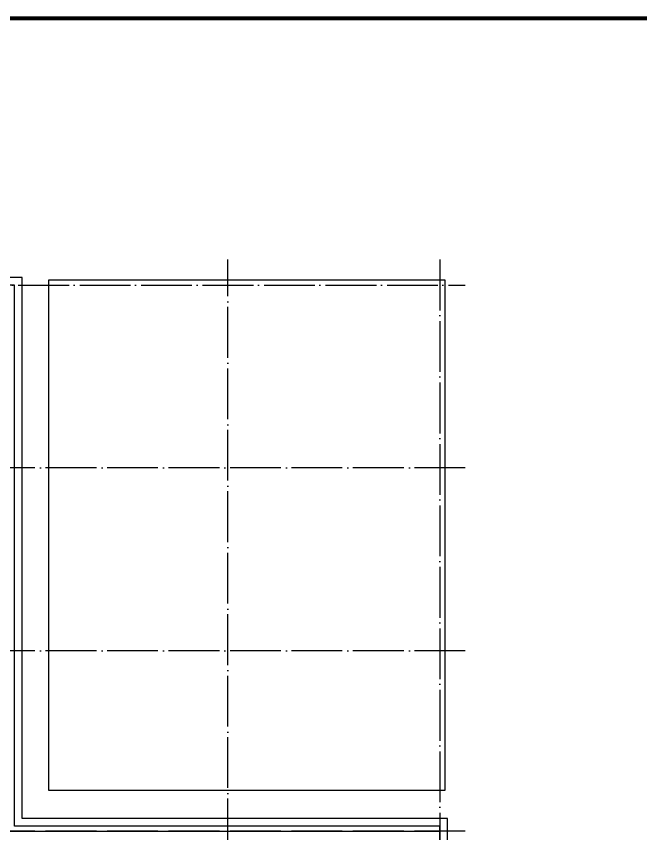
# Model space of a CAD drawing. Extents: x 1169373 to 1413368, y 514619 to 909419.
# Drawn here: x 1304305 to 1328885, y 682519 to 714699 of the extents above; entities that cross this region are included whole.
import ezdxf

# ---------------------------------------------------------------- set-up
doc = ezdxf.new("R2010")
doc.units = 0
doc.header["$LTSCALE"] = 1000
doc.header["$MEASUREMENT"] = 0
doc.linetypes.add('DOTE', pattern=[2.42, 2, -0.2, 0.02, -0.2])
for name, color, linetype in [('DOTE', 1, 'Continuous'), ('PUB_TITLE', 4, 'Continuous'), ('灰度', 8, 'Continuous')]:
    doc.layers.add(name, color=color, linetype=linetype)

msp = doc.modelspace()

# ---------------------------------------------------------------- linework, layer by layer
msp.add_line((1256979, 682619), (1320979, 682619))
for points in [[(1256679, 704419), (1256679, 660819), (1321279, 660819), (1321279, 683119), (1304529, 683119), (1304529, 704419)], [(1256979, 704119), (1256979, 661119), (1320979, 661119), (1320979, 682819), (1304229, 682819), (1304229, 704119)]]:
    msp.add_lwpolyline(points, close=True)
at = {"layer": 'DOTE', "color": 251, "linetype": 'DOTE'}
for p, q in [((1312629, 660119), (1312629, 705119)), ((1320979, 705119), (1320979, 660119)), ((1255979, 704119), (1321979, 704119)), ((1321979, 696919), (1255979, 696919)), ((1321979, 689719), (1255979, 689719)), ((1321979, 682619), (1255979, 682619))]:
    msp.add_line(p, q, dxfattribs=at)
at = {"layer": 'PUB_TITLE', "const_width": 160}
msp.add_lwpolyline([(1240105, 650619), (1353385, 650619), (1353385, 714619), (1240105, 714619)], close=True, dxfattribs=at)
at = {"layer": '灰度', "color": 2}
msp.add_lwpolyline([(1305579, 684219), (1305579, 704319), (1321179, 704319), (1321179, 684219)], close=True, dxfattribs=at)

doc.saveas('drawing.dxf')
